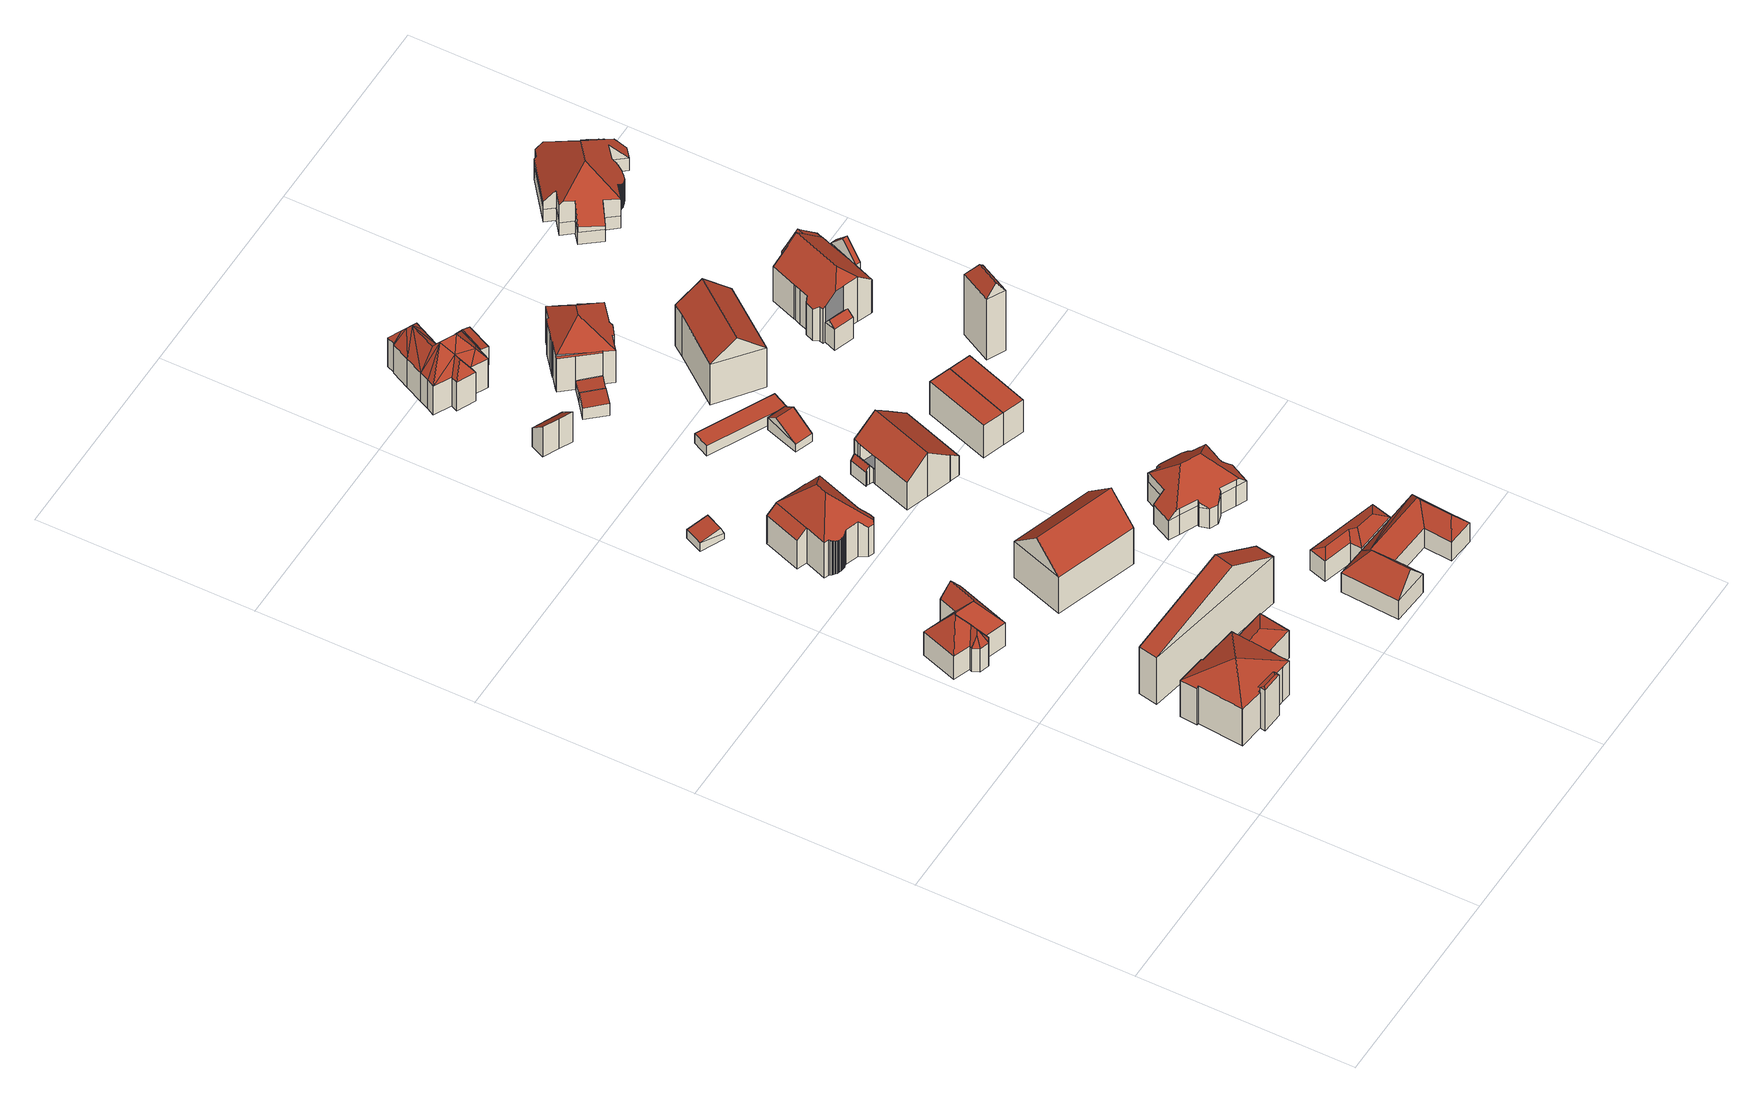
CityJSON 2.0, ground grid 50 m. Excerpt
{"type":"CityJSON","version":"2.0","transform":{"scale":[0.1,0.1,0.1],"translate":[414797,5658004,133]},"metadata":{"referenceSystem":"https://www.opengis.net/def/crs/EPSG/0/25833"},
"CityObjects":{
"building1":{"type":"Building","attributes":{"Dachtyp_tdc":"tdcFreeFormRoof","Gemeindeschluessel":14612000,"Dachneigung":52.59,"QualitaetDacherkennung":33,"Geometrietyp2DReferenz":"3000","measuredHeight":12.53,"function":"31001_9998","roofType":"5000"},"geometry":[{"type":"Solid","lod":"2","boundaries":[[[[0,1,2,3]],[[1,4,5,2]],[[4,6,7,5]],[[6,8,9,7]],[[8,10,11,9]],[[10,12,13,11]],[[14,15,10,8]],[[16,17,14,8,6]],[[18,16,6,4]],[[19,18,4,1]],[[20,21,19,1,0]],[[20,0,22]],[[23,21,20,22,24]],[[23,24,25]],[[18,19,21,23,25,26]],[[17,16,18,26,27]],[[15,14,17,27,12]],[[15,12,10]],[[13,28,29,30,31,32,3,2,5,7,9,11]],[[12,27,28,13]],[[27,26,29,28]],[[26,25,30,29]],[[25,24,31,30]],[[24,22,32,31]],[[22,0,3,32]]]],"semantics":{"surfaces":[{"type":"WallSurface"},{"type":"RoofSurface"},{"type":"GroundSurface"}],"values":[[0,0,0,0,0,0,1,1,1,1,1,1,1,1,1,1,1,0,2,0,0,0,0,0,0]]}}]},
"building2":{"type":"Building","attributes":{"Gemeindeschluessel":14612000,"Geometrietyp2DReferenz":"3000","function":"31001_9998","roofType":"9999"},"children":["building2-1","building2-2","building2-3"]},
"building2-1":{"type":"BuildingPart","attributes":{"Dachtyp_tdc":"tdcHipAndGableRoof","Dachneigung":25.3,"QualitaetDacherkennung":61,"Geometrietyp2DReferenz":"3000","measuredHeight":9.87,"roofType":"5000"},"parents":["building2"],"geometry":[{"type":"MultiSurface","lod":"2","boundaries":[[[33,34,35,36]],[[34,37,38,35]],[[37,39,40,38]],[[39,41,42,40]],[[37,34,43]],[[34,33,44,45,43]],[[45,41,39,37,43]],[[46,36,35,38,40,42]]],"semantics":{"surfaces":[{"type":"WallSurface"},{"type":"RoofSurface"},{"type":"GroundSurface"}],"values":[0,0,0,0,1,1,1,2]}}]},
"building2-2":{"type":"BuildingPart","attributes":{"Dachtyp_tdc":"tdcFreeFormRoof","Dachneigung":20.08,"QualitaetDacherkennung":13,"Geometrietyp2DReferenz":"3000","measuredHeight":12,"roofType":"5000"},"parents":["building2"],"geometry":[{"type":"MultiSurface","lod":"2","boundaries":[[[47,48,49,50]],[[48,51,52,53,49]],[[54,55,56,57,58]],[[51,48,59]],[[48,47,60,59]],[[47,55,60]],[[55,54,61,51,59,60]],[[56,50,49,53,62,57]],[[55,47,50,56]]],"semantics":{"surfaces":[{"type":"WallSurface"},{"type":"RoofSurface"},{"type":"GroundSurface"}],"values":[0,0,0,1,1,1,1,2,0]}}]},
"building2-3":{"type":"BuildingPart","attributes":{"Dachtyp_tdc":"tdcTentRoof","Dachneigung":28.19,"QualitaetDacherkennung":50,"Geometrietyp2DReferenz":"3000","measuredHeight":14.01,"roofType":"3500"},"parents":["building2"],"geometry":[{"type":"MultiSurface","lod":"2","boundaries":[[[63,64,65,66]],[[64,67,68,65]],[[67,69,70,68]],[[69,71,72,70]],[[71,73,74,72]],[[73,75,33,36,74]],[[76,42,41]],[[76,77,78,42]],[[77,79,80,78]],[[79,81,82,80]],[[81,83,84,82]],[[83,85,86,84]],[[85,58,57,86]],[[67,64,63,87,88]],[[73,71,69,67,88]],[[81,79,77,76,45,44,75,73,88]],[[87,89,52,90,58,85,83,81,88]],[[57,62,53,91,92,66,65,68,70,72,74,36,46,42,78,80,82,84,86]],[[87,63,66,92]],[[52,89,91,53]],[[89,87,92,91]]],"semantics":{"surfaces":[{"type":"WallSurface"},{"type":"RoofSurface"},{"type":"GroundSurface"}],"values":[0,0,0,0,0,0,0,0,0,0,0,0,0,1,1,1,1,2,0,0,0]}}]},
"building3":{"type":"Building","attributes":{"Dachtyp_tdc":"tdcGableRoof","Gemeindeschluessel":14612000,"Dachneigung":18.02,"QualitaetDacherkennung":4,"Geometrietyp2DReferenz":"3000","measuredHeight":21.14,"function":"31001_2463","roofType":"3100"},"geometry":[{"type":"Solid","lod":"2","boundaries":[[[[93,94,95,96]],[[94,97,98,95]],[[97,99,100,98]],[[99,93,96,100]],[[97,94,101]],[[93,99,102]],[[94,93,102,101]],[[99,97,101,102]],[[96,95,98,100]]]],"semantics":{"surfaces":[{"type":"WallSurface"},{"type":"RoofSurface"},{"type":"GroundSurface"}],"values":[[0,0,0,0,0,0,1,1,2]]}}]},
"building4":{"type":"Building","attributes":{"Dachtyp_tdc":"tdcGableRoof","Gemeindeschluessel":14612000,"Dachneigung":11.12,"QualitaetDacherkennung":17,"Geometrietyp2DReferenz":"3000","measuredHeight":3.46,"function":"31001_9998","roofType":"3100"},"geometry":[{"type":"Solid","lod":"2","boundaries":[[[[103,104,105,106]],[[104,107,108,105]],[[107,109,110,108]],[[109,103,106,110]],[[107,104,111]],[[103,109,112]],[[104,103,112,111]],[[109,107,111,112]],[[106,105,108,110]]]],"semantics":{"surfaces":[{"type":"WallSurface"},{"type":"RoofSurface"},{"type":"GroundSurface"}],"values":[[0,0,0,0,0,0,1,1,2]]}}]},
"building5":{"type":"Building","attributes":{"Gemeindeschluessel":14612000,"Geometrietyp2DReferenz":"3000","function":"31001_9998","roofType":"9999"},"children":["building5-1","building5-2","building5-3"]},
"building5-1":{"type":"BuildingPart","attributes":{"Dachtyp_tdc":"tdcPolyFlatRoof","Dachneigung":39.41,"QualitaetDacherkennung":46,"Geometrietyp2DReferenz":"3000","measuredHeight":10.19,"roofType":"2100"},"parents":["building5"],"geometry":[{"type":"MultiSurface","lod":"2","boundaries":[[[113,114,115,116]],[[117,118,119,120]],[[118,113,116,119]],[[118,117,114,113]],[[116,115,120,119]]],"semantics":{"surfaces":[{"type":"WallSurface"},{"type":"RoofSurface"},{"type":"GroundSurface"}],"values":[0,0,0,1,2]}}]},
"building5-2":{"type":"BuildingPart","attributes":{"Dachtyp_tdc":"tdcHipRoof","Dachneigung":47.16,"QualitaetDacherkennung":56,"Geometrietyp2DReferenz":"3000","measuredHeight":16.38,"roofType":"3200"},"parents":["building5"],"geometry":[{"type":"MultiSurface","lod":"2","boundaries":[[[121,122,123,124]],[[122,125,126,123]],[[125,127,128,126]],[[127,129,117,120,128]],[[130,131,132,133,115,114]],[[127,125,122,121,134,135,136,137,138,139,140,141,142,143,144,145,146,147,148,149,150,151,152,153,154]],[[155,131,130,156]],[[153,157,158,159,155,156,154]],[[130,129,127,154,156]],[[133,160,161,162,163,164,165,166,167,168,169,170,171,172,173,174,175,176,177,178,179,180,181,182,183,124,123,126,128,120,115]],[[134,121,124,183]],[[155,159,161,160,184]],[[159,158,162,161]],[[158,157,163,162]],[[157,153,164,163]],[[153,152,165,164]],[[152,151,166,165]],[[151,150,167,166]],[[150,149,168,167]],[[149,148,169,168]],[[148,147,170,169]],[[147,146,171,170]],[[146,145,172,171]],[[145,144,173,172]],[[144,143,174,173]],[[143,142,175,174]],[[142,141,176,175]],[[141,140,177,176]],[[140,139,178,177]],[[139,138,179,178]],[[138,137,180,179]],[[137,136,181,180]],[[136,135,182,181]],[[135,134,183,182]]],"semantics":{"surfaces":[{"type":"WallSurface"},{"type":"RoofSurface"},{"type":"GroundSurface"}],"values":[0,0,0,0,0,1,1,1,1,2,0,0,0,0,0,0,0,0,0,0,0,0,0,0,0,0,0,0,0,0,0,0,0,0]}}]},
"building5-3":{"type":"BuildingPart","attributes":{"Dachtyp_tdc":"tdcFreeFormRoof","Dachneigung":27.44,"QualitaetDacherkennung":19,"Geometrietyp2DReferenz":"3000","measuredHeight":6.63,"roofType":"5000"},"parents":["building5"],"geometry":[{"type":"MultiSurface","lod":"2","boundaries":[[[132,185,186,133]],[[185,187,188,186]],[[187,189,190,188]],[[189,191,192,190]],[[191,184,160,192]],[[193,184,191]],[[194,193,191,189]],[[195,194,189,187]],[[196,195,187,185]],[[196,185,132]],[[193,194,195,196,132,184]],[[133,186,188,190,192,160]]],"semantics":{"surfaces":[{"type":"WallSurface"},{"type":"RoofSurface"},{"type":"GroundSurface"}],"values":[0,0,0,0,0,1,1,1,1,1,1,2]}}]},
"building6":{"type":"Building","attributes":{"Dachtyp_tdc":"tdcFreeFormRoof","Gemeindeschluessel":14612000,"Dachneigung":43.8,"QualitaetDacherkennung":7,"Geometrietyp2DReferenz":"3000","measuredHeight":16.82,"function":"31001_9998","roofType":"5000"},"geometry":[{"type":"Solid","lod":"2","boundaries":[[[[197,198,199,200]],[[201,202,203,204]],[[199,205,202,201]],[[205,206,203,202]],[[206,200,204,203]],[[200,199,201,204]],[[197,200,206]],[[198,197,206,205]],[[198,205,199]]]],"semantics":{"surfaces":[{"type":"RoofSurface"},{"type":"GroundSurface"},{"type":"WallSurface"}],"values":[[0,1,2,2,2,2,2,0,2]]}}]},
"building7":{"type":"Building","attributes":{"Dachtyp_tdc":"tdcPolyFlatRoof","Gemeindeschluessel":14612000,"Dachneigung":41.91,"QualitaetDacherkennung":66,"Geometrietyp2DReferenz":"3000","measuredHeight":8.63,"function":"31001_9998","roofType":"2100"},"geometry":[{"type":"Solid","lod":"2","boundaries":[[[[207,208,209,210]],[[208,211,212,209]],[[211,213,214,212]],[[213,215,216,214]],[[215,207,210,216]],[[215,213,211,208,207]],[[210,209,212,214,216]]]],"semantics":{"surfaces":[{"type":"WallSurface"},{"type":"RoofSurface"},{"type":"GroundSurface"}],"values":[[0,0,0,0,0,1,2]]}}]},
"building8":{"type":"Building","attributes":{"Dachtyp_tdc":"tdcFreeFormRoof","Gemeindeschluessel":14612000,"Dachneigung":50.48,"QualitaetDacherkennung":32,"Geometrietyp2DReferenz":"3000","measuredHeight":10.78,"function":"31001_9998","roofType":"5000"},"geometry":[{"type":"Solid","lod":"2","boundaries":[[[[217,218,219,220]],[[218,221,222,219]],[[221,223,224,222]],[[223,225,226,224]],[[225,227,228,226]],[[227,229,230,228]],[[229,231,232,230]],[[231,233,234,232]],[[233,235,236,234]],[[235,237,238,236]],[[237,217,220,238]],[[237,239,240]],[[235,239,237]],[[233,239,235]],[[233,241,239]],[[241,233,231]],[[242,241,231,229]],[[239,241,242,227,225]],[[243,240,239,225,223]],[[244,243,223,221]],[[244,221,218]],[[243,237,240]],[[243,217,237]],[[244,217,243]],[[217,244,218]],[[227,242,229]],[[220,219,222,224,226,228,230,232,234,236,238]]]],"semantics":{"surfaces":[{"type":"WallSurface"},{"type":"RoofSurface"},{"type":"GroundSurface"}],"values":[[0,0,0,0,0,0,0,0,0,0,0,1,1,1,1,1,1,1,1,1,1,1,1,1,1,0,2]]}}]},
"building9":{"type":"Building","attributes":{"Dachtyp_tdc":"tdcFreeFormRoof","Gemeindeschluessel":14612000,"Dachneigung":25.45,"QualitaetDacherkennung":12,"Geometrietyp2DReferenz":"3000","measuredHeight":7.42,"function":"31001_9998","roofType":"5000"},"geometry":[{"type":"Solid","lod":"2","boundaries":[[[[245,246,247,248]],[[246,249,250,247]],[[249,251,252,250]],[[251,253,254,252]],[[253,255,256,254]],[[255,245,248,256]],[[257,255,253]],[[258,257,253,251]],[[259,258,251,249]],[[260,259,249,246]],[[260,246,245]],[[257,258,259,260,245,255]],[[248,247,250,252,254,256]]]],"semantics":{"surfaces":[{"type":"WallSurface"},{"type":"RoofSurface"},{"type":"GroundSurface"}],"values":[[0,0,0,0,0,0,1,1,1,1,1,1,2]]}}]},
"building10":{"type":"Building","attributes":{"Gemeindeschluessel":14612000,"Geometrietyp2DReferenz":"3000","function":"31001_9998","roofType":"9999"},"children":["building10-1","building10-2"]},
"building10-1":{"type":"BuildingPart","attributes":{"Dachtyp_tdc":"tdcGableRoof","Dachneigung":39.75,"QualitaetDacherkennung":38,"Geometrietyp2DReferenz":"3000","measuredHeight":12.55,"roofType":"3100"},"parents":["building10"],"geometry":[{"type":"MultiSurface","lod":"2","boundaries":[[[261,262,263,264]],[[262,265,266,263]],[[265,267,268,266]],[[267,269,270,268]],[[269,271,272,270]],[[271,273,274,272]],[[273,275,274]],[[276,277,278]],[[276,279,280,277]],[[279,281,282,280]],[[281,283,284,282]],[[283,285,286,284]],[[285,287,288,286]],[[287,261,264,288]],[[283,281,279,276,273,271,269]],[[269,267,265,262,261,287,285,283]],[[264,263,266,268,270,272,274,277,280,282,284,286,288]]],"semantics":{"surfaces":[{"type":"WallSurface"},{"type":"RoofSurface"},{"type":"GroundSurface"}],"values":[0,0,0,0,0,0,0,0,0,0,0,0,0,0,1,1,2]}}]},
"building10-2":{"type":"BuildingPart","attributes":{"Dachtyp_tdc":"tdcFreeFormRoof","Dachneigung":53.26,"QualitaetDacherkennung":17,"Geometrietyp2DReferenz":"3000","measuredHeight":5.3,"roofType":"5000"},"parents":["building10"],"geometry":[{"type":"MultiSurface","lod":"2","boundaries":[[[275,289,274]],[[289,290,291,274]],[[290,292,293,291]],[[292,294,295,293]],[[294,296,297,295]],[[296,298,299,297]],[[298,300,301,299]],[[300,278,277,301]],[[300,298,296,294,292]],[[292,290,289,275,278,300]],[[274,291,293,295,297,299,301,277]]],"semantics":{"surfaces":[{"type":"WallSurface"},{"type":"RoofSurface"},{"type":"GroundSurface"}],"values":[0,0,0,0,0,0,0,0,1,1,2]}}]},
"building11":{"type":"Building","attributes":{"Dachtyp_tdc":"tdcPolyFlatRoof","Gemeindeschluessel":14612000,"Dachneigung":3.25,"QualitaetDacherkennung":64,"Geometrietyp2DReferenz":"3000","measuredHeight":3.59,"function":"31001_9998","roofType":"2100"},"geometry":[{"type":"Solid","lod":"2","boundaries":[[[[302,303,304,305]],[[303,306,307,304]],[[306,308,309,307]],[[308,302,305,309]],[[308,306,303,302]],[[305,304,307,309]]]],"semantics":{"surfaces":[{"type":"WallSurface"},{"type":"RoofSurface"},{"type":"GroundSurface"}],"values":[[0,0,0,0,1,2]]}}]},
"building12":{"type":"Building","attributes":{"Dachtyp_tdc":"tdcFreeFormRoof","Gemeindeschluessel":14612000,"Dachneigung":53.08,"QualitaetDacherkennung":28,"Geometrietyp2DReferenz":"3000","measuredHeight":14.38,"function":"31001_9998","roofType":"5000"},"geometry":[{"type":"Solid","lod":"2","boundaries":[[[[310,311,312,313]],[[311,314,315,312]],[[314,316,317,315]],[[316,318,319,317]],[[318,320,321,319]],[[320,322,323,321]],[[322,324,325,323]],[[324,326,327,325]],[[326,328,329,327]],[[328,330,331,329]],[[330,332,333,331]],[[332,334,335,333]],[[334,336,337,335]],[[336,338,339,337]],[[338,340,341,339]],[[340,342,343,341]],[[342,344,345,343]],[[346,347,348,349]],[[347,310,313,348]],[[350,351,352]],[[310,351,350]],[[347,351,310]],[[351,347,346]],[[351,346,344]],[[342,351,344]],[[342,352,351]],[[352,342,340]],[[340,350,352]],[[338,350,340]],[[338,353,350]],[[338,354,353]],[[336,354,338]],[[354,336,334]],[[344,346,349,345]],[[334,355,354]],[[355,334,332]],[[355,356,354]],[[355,357,356]],[[326,357,355]],[[357,326,324]],[[358,355,332,330]],[[358,330,328]],[[355,358,328,326]],[[357,322,320]],[[322,357,324]],[[356,357,320,318]],[[356,353,354]],[[318,353,356]],[[316,353,318]],[[353,316,314]],[[350,311,310]],[[350,314,311]],[[314,350,353]],[[313,312,315,317,319,321,323,325,327,329,331,333,335,337,339,341,343,345,349,348]]]],"semantics":{"surfaces":[{"type":"WallSurface"},{"type":"RoofSurface"},{"type":"GroundSurface"}],"values":[[0,0,0,0,0,0,0,0,0,0,0,0,0,0,0,0,0,0,0,1,1,1,1,1,1,1,1,1,1,1,1,1,1,0,1,1,1,1,1,1,1,1,1,1,1,1,1,1,1,1,1,1,1,2]]}}]},
"building13":{"type":"Building","attributes":{"Dachtyp_tdc":"tdcPolyFlatRoof","Gemeindeschluessel":14612000,"Dachneigung":0,"QualitaetDacherkennung":51,"Geometrietyp2DReferenz":"3000","measuredHeight":2.83,"function":"31001_9998","roofType":"1000"},"geometry":[{"type":"Solid","lod":"2","boundaries":[[[[359,360,361,362]],[[360,363,364,361]],[[363,365,366,364]],[[365,359,362,366]],[[365,363,360,359]],[[362,361,364,366]]]],"semantics":{"surfaces":[{"type":"WallSurface"},{"type":"RoofSurface"},{"type":"GroundSurface"}],"values":[[0,0,0,0,1,2]]}}]},
"building14":{"type":"Building","attributes":{"Dachtyp_tdc":"tdcFreeFormRoof","Gemeindeschluessel":14612000,"Dachneigung":42.86,"QualitaetDacherkennung":50,"Geometrietyp2DReferenz":"3000","measuredHeight":12.9,"function":"31001_9998","roofType":"5000"},"geometry":[{"type":"Solid","lod":"2","boundaries":[[[[367,368,369,370]],[[368,371,372,369]],[[371,373,374,372]],[[373,375,376,374]],[[375,377,378,376]],[[377,379,380,378]],[[379,381,382,380]],[[381,383,384,382]],[[383,385,386,384]],[[385,387,388,386]],[[387,389,390,388]],[[389,391,392,390]],[[391,393,394,392]],[[393,395,396,394]],[[395,397,398,396]],[[397,399,400,398]],[[399,401,402,400]],[[401,403,404,402]],[[403,405,406,404]],[[405,407,408,406]],[[407,409,410,408]],[[409,411,412,410]],[[411,413,414,412]],[[413,415,416,414]],[[415,417,418,416]],[[417,419,420,418]],[[419,367,370,420]],[[421,422,423,424,425,426,427,428,379]],[[429,430,431,432,397,433]],[[434,435,436,437,438,439,440,441,430,429,427,426,442,443]],[[389,387,444,445,446,428,427,429,433,447,448,449]],[[391,449,448,393]],[[389,449,391]],[[393,448,447,395]],[[395,447,433,397]],[[381,446,445,383]],[[379,428,446,381]],[[383,445,444,385]],[[385,444,387]],[[419,443,442,367]],[[417,434,443,419]],[[367,442,426,425,368]],[[403,441,440,405]],[[401,431,430,441,403]],[[405,440,439,407]],[[407,439,438,409]],[[409,438,437,411]],[[411,437,436,413]],[[413,436,435,415]],[[415,435,434,417]],[[397,432,399]],[[399,432,431,401]],[[368,425,424,371]],[[371,424,423,373]],[[373,423,422,375]],[[375,422,421,377]],[[377,421,379]],[[370,369,372,374,376,378,380,382,384,386,388,390,392,394,396,398,400,402,404,406,408,410,412,414,416,418,420]]]],"semantics":{"surfaces":[{"type":"WallSurface"},{"type":"RoofSurface"},{"type":"GroundSurface"}],"values":[[0,0,0,0,0,0,0,0,0,0,0,0,0,0,0,0,0,0,0,0,0,0,0,0,0,0,0,1,1,1,1,0,0,0,0,0,0,0,0,0,0,0,0,0,0,0,0,0,0,0,0,0,0,0,0,0,0,2]]}}]},
"building15":{"type":"Building","attributes":{"Dachtyp_tdc":"tdcGableRoof","Gemeindeschluessel":14612000,"Dachneigung":28.18,"QualitaetDacherkennung":9,"Geometrietyp2DReferenz":"3000","measuredHeight":5.38,"function":"31001_9998","roofType":"3100"},"geometry":[{"type":"Solid","lod":"2","boundaries":[[[[450,451,452,453]],[[451,454,455,452]],[[454,456,457,455]],[[456,450,453,457]],[[454,451,458]],[[450,456,459]],[[451,450,459,458]],[[456,454,458,459]],[[453,452,455,457]]]],"semantics":{"surfaces":[{"type":"WallSurface"},{"type":"RoofSurface"},{"type":"GroundSurface"}],"values":[[0,0,0,0,0,0,1,1,2]]}}]},
"building16":{"type":"Building","attributes":{"Dachtyp_tdc":"tdcPolyFlatRoof","Gemeindeschluessel":14612000,"Dachneigung":4.88,"QualitaetDacherkennung":55,"Geometrietyp2DReferenz":"3000","measuredHeight":3.13,"function":"31001_9998","roofType":"2100"},"geometry":[{"type":"Solid","lod":"2","boundaries":[[[[460,461,307,309]],[[461,462,463,307]],[[462,464,465,463]],[[464,460,309,465]],[[464,462,461,460]],[[309,307,463,465]]]],"semantics":{"surfaces":[{"type":"WallSurface"},{"type":"RoofSurface"},{"type":"GroundSurface"}],"values":[[0,0,0,0,1,2]]}}]},
"building17":{"type":"Building","attributes":{"Dachtyp_tdc":"tdcFreeFormRoof","Gemeindeschluessel":14612000,"Dachneigung":11.34,"QualitaetDacherkennung":49,"Geometrietyp2DReferenz":"3000","measuredHeight":5.64,"function":"31001_9998","roofType":"5000"},"geometry":[{"type":"Solid","lod":"2","boundaries":[[[[466,467,468,469]],[[467,470,471,468]],[[470,472,473,471]],[[472,474,475,473]],[[474,476,477,475]],[[476,478,479,477]],[[478,466,469,479]],[[474,472,480,481]],[[470,467,466,478,476,481,480]],[[472,470,480]],[[476,474,481]],[[469,468,471,473,475,477,479]]]],"semantics":{"surfaces":[{"type":"WallSurface"},{"type":"RoofSurface"},{"type":"GroundSurface"}],"values":[[0,0,0,0,0,0,0,1,1,0,0,2]]}}]},
"building18":{"type":"Building","attributes":{"Gemeindeschluessel":14612000,"Geometrietyp2DReferenz":"3000","function":"31001_9998","roofType":"9999"},"children":["building18-1","building18-2"]},
"building18-1":{"type":"BuildingPart","attributes":{"Dachtyp_tdc":"tdcHipRoof","Dachneigung":41.42,"QualitaetDacherkennung":35,"Geometrietyp2DReferenz":"3000","measuredHeight":15.07,"roofType":"3200"},"parents":["building18"],"geometry":[{"type":"MultiSurface","lod":"2","boundaries":[[[482,483,484,485]],[[483,486,487,484]],[[486,488,489,487]],[[488,490,491,489]],[[492,493,494,495,496]],[[493,497,498,494]],[[499,500,490,488,501]],[[502,503,504,505,506,507,508,509,510]],[[488,486,483,482,511,512,502,510,501]],[[509,513,514,515,516,517,497,493,492,499,501,510]],[[498,518,519,520,521,522,523,524,525,526,527,528,529,530,531,532,485,484,487,489,491,533,495,494]],[[502,512,531,530]],[[512,511,532,531]],[[511,482,485,532]],[[497,517,518,498]],[[517,516,519,518]],[[516,515,520,519]],[[515,514,521,520]],[[514,513,522,521]],[[513,509,523,522]],[[509,508,524,523]],[[508,507,525,524]],[[507,506,526,525]],[[506,505,527,526]],[[505,504,528,527]],[[504,503,529,528]],[[503,502,530,529]]],"semantics":{"surfaces":[{"type":"WallSurface"},{"type":"RoofSurface"},{"type":"GroundSurface"}],"values":[0,0,0,0,0,0,1,1,1,1,2,0,0,0,0,0,0,0,0,0,0,0,0,0,0,0,0]}}]},
"building18-2":{"type":"BuildingPart","attributes":{"Dachtyp_tdc":"tdcPolyFlatRoof","Dachneigung":0,"QualitaetDacherkennung":36,"Geometrietyp2DReferenz":"3000","measuredHeight":9.71,"roofType":"1000"},"parents":["building18"],"geometry":[{"type":"MultiSurface","lod":"2","boundaries":[[[534,535,463,465]],[[535,536,537,463]],[[536,496,495,537]],[[496,536,535,534,538,500,539]],[[491,465,463,537,495,533]],[[538,534,465,491,490]]],"semantics":{"surfaces":[{"type":"WallSurface"},{"type":"RoofSurface"},{"type":"GroundSurface"}],"values":[0,0,0,1,2,0]}}]},
"building19":{"type":"Building","attributes":{"Dachtyp_tdc":"tdcPolyFlatRoof","Gemeindeschluessel":14612000,"Dachneigung":0,"QualitaetDacherkennung":50,"Geometrietyp2DReferenz":"3000","measuredHeight":9.47,"function":"31001_9998","roofType":"1000"},"geometry":[{"type":"Solid","lod":"2","boundaries":[[[[540,541,542,543]],[[541,544,545,542]],[[544,546,547,545]],[[546,540,543,547]],[[546,544,541,540]],[[543,542,545,547]]]],"semantics":{"surfaces":[{"type":"WallSurface"},{"type":"RoofSurface"},{"type":"GroundSurface"}],"values":[[0,0,0,0,1,2]]}}]},
"building20":{"type":"Building","attributes":{"Dachtyp_tdc":"tdcPolyFlatRoof","Gemeindeschluessel":14612000,"Dachneigung":0,"QualitaetDacherkennung":52,"Geometrietyp2DReferenz":"3000","measuredHeight":9.42,"function":"31001_9998","roofType":"1000"},"geometry":[{"type":"Solid","lod":"2","boundaries":[[[[548,549,550,551]],[[549,541,542,550]],[[541,540,543,542]],[[540,548,551,543]],[[540,541,549,548]],[[551,550,542,543]]]],"semantics":{"surfaces":[{"type":"WallSurface"},{"type":"RoofSurface"},{"type":"GroundSurface"}],"values":[[0,0,0,0,1,2]]}}]},
"building21":{"type":"Building","attributes":{"Dachtyp_tdc":"tdcFreeFormRoof","Gemeindeschluessel":14612000,"Dachneigung":41.44,"QualitaetDacherkennung":74,"Geometrietyp2DReferenz":"3000","measuredHeight":16.93,"function":"31001_9998","roofType":"5000"},"geometry":[{"type":"Solid","lod":"2","boundaries":[[[[552,553,554,555]],[[553,556,557,554]],[[556,558,559,557]],[[558,560,561,559]],[[560,552,555,561]],[[562,556,553,552,563]],[[560,558,562,563]],[[552,560,563]],[[558,556,562]],[[555,554,557,559,561]]]],"semantics":{"surfaces":[{"type":"WallSurface"},{"type":"RoofSurface"},{"type":"GroundSurface"}],"values":[[0,0,0,0,0,1,1,0,0,2]]}}]},
"building22":{"type":"Building","attributes":{"Dachtyp_tdc":"tdcFreeFormRoof","Gemeindeschluessel":14612000,"Dachneigung":57.66,"QualitaetDacherkennung":3,"Geometrietyp2DReferenz":"3000","measuredHeight":21.14,"function":"31001_9998","roofType":"5000"},"geometry":[{"type":"Solid","lod":"2","boundaries":[[[[564,565,566,567]],[[565,568,569,566]],[[568,570,571,569]],[[570,564,567,571]],[[572,573,570,568]],[[572,568,565]],[[573,572,565,564]],[[573,564,570]],[[567,566,569,571]]]],"semantics":{"surfaces":[{"type":"WallSurface"},{"type":"RoofSurface"},{"type":"GroundSurface"}],"values":[[0,0,0,0,1,0,1,1,2]]}}]},
"building23":{"type":"Building","attributes":{"Gemeindeschluessel":14612000,"Geometrietyp2DReferenz":"3000","function":"31001_9998","roofType":"9999"},"children":["building23-1","building23-2","building23-3","building23-4"]},
"building23-1":{"type":"BuildingPart","attributes":{"Dachtyp_tdc":"tdcGableRoof","Dachneigung":36.72,"QualitaetDacherkennung":22,"Geometrietyp2DReferenz":"3000","measuredHeight":7.4,"roofType":"3100"},"parents":["building23"],"geometry":[{"type":"MultiSurface","lod":"2","boundaries":[[[574,575,576,577]],[[575,578,579,576]],[[580,574,577,581]],[[578,575,582]],[[574,580,583]],[[575,574,583,582]],[[580,584,578,582,583]],[[577,576,579,585,581]]],"semantics":{"surfaces":[{"type":"WallSurface"},{"type":"RoofSurface"},{"type":"GroundSurface"}],"values":[0,0,0,0,0,1,1,2]}}]},
"building23-2":{"type":"BuildingPart","attributes":{"Dachtyp_tdc":"tdcGableAndHippedGRoof","Dachneigung":42.19,"QualitaetDacherkennung":63,"Geometrietyp2DReferenz":"3000","measuredHeight":15.63,"roofType":"9999"},"parents":["building23"],"geometry":[{"type":"MultiSurface","lod":"2","boundaries":[[[586,587,588,589]],[[587,590,591,588]],[[590,592,593,591]],[[592,594,595,593]],[[594,596,597,595]],[[596,598,599,597]],[[598,600,601,599]],[[600,602,603,604,605,601]],[[606,607,608,609,610]],[[611,612,613,614]],[[612,615,616,613]],[[615,617,618,616]],[[617,619,620,618]],[[619,621,580,581,620]],[[622,623,624,579,578]],[[623,586,589,624]],[[625,621,619,617,626]],[[617,615,612,611,607,606,627,626]],[[627,602,600,598,596,594,592,590,587,586,623,622,625,626]],[[589,588,591,593,595,597,599,601,605,628,609,608,614,613,616,618,620,581,585,579,624]]],"semantics":{"surfaces":[{"type":"WallSurface"},{"type":"RoofSurface"},{"type":"GroundSurface"}],"values":[0,0,0,0,0,0,0,0,0,0,0,0,0,0,0,0,1,1,1,2]}}]},
"building23-3":{"type":"BuildingPart","attributes":{"Dachtyp_tdc":"tdcGableRoof","Dachneigung":49.29,"QualitaetDacherkennung":80,"Geometrietyp2DReferenz":"3000","measuredHeight":14.09,"roofType":"3100"},"parents":["building23"],"geometry":[{"type":"MultiSurface","lod":"2","boundaries":[[[629,630,631,608,607]],[[630,632,633,631]],[[632,611,614,633]],[[632,630,634]],[[629,611,635]],[[630,629,635,634]],[[611,632,634,635]],[[608,631,633,614]]],"semantics":{"surfaces":[{"type":"WallSurface"},{"type":"RoofSurface"},{"type":"GroundSurface"}],"values":[0,0,0,0,0,1,1,2]}}]},
"building23-4":{"type":"BuildingPart","attributes":{"Dachtyp_tdc":"tdcGableRoof","Dachneigung":43.27,"QualitaetDacherkennung":57,"Geometrietyp2DReferenz":"3000","measuredHeight":14.17,"roofType":"3100"},"parents":["building23"],"geometry":[{"type":"MultiSurface","lod":"2","boundaries":[[[636,637,638,639]],[[637,640,641,638]],[[640,642,643,641]],[[642,610,609,643]],[[604,636,639,605]],[[603,644,645,646,647,648]],[[610,642,649,646,645]],[[640,649,642]],[[637,647,646,649,640]],[[636,648,647,637]],[[604,603,648,636]],[[639,638,641,643,609,628,605]]],"semantics":{"surfaces":[{"type":"WallSurface"},{"type":"RoofSurface"},{"type":"GroundSurface"}],"values":[0,0,0,0,0,1,1,0,0,0,0,2]}}]},
"building24":{"type":"Building","attributes":{"Dachtyp_tdc":"tdcFreeFormRoof","Gemeindeschluessel":14612000,"Dachneigung":49.27,"QualitaetDacherkennung":34,"Geometrietyp2DReferenz":"3000","measuredHeight":15.54,"function":"31001_9998","roofType":"5000"},"geometry":[{"type":"Solid","lod":"2","boundaries":[[[[650,651,652,653]],[[651,654,655,652]],[[654,656,657,655]],[[656,658,659,657]],[[658,660,661,659]],[[660,662,663,661]],[[662,664,665,663]],[[664,666,667,665]],[[666,668,669,667]],[[668,670,671,669]],[[670,672,673,671]],[[672,674,675,673]],[[674,676,677,675]],[[676,678,679,677]],[[678,680,681,679]],[[680,682,683,681]],[[682,684,685,683]],[[684,686,687,685]],[[686,688,689,687]],[[688,690,691,689]],[[690,692,693,691]],[[692,694,695,693]],[[694,696,697,695]],[[696,698,699,697]],[[698,700,701,699]],[[700,702,703,701]],[[702,704,705,703]],[[704,706,707,705]],[[706,708,709,707]],[[708,710,711,709]],[[710,712,713,711]],[[712,714,715,713]],[[714,716,717,715]],[[716,718,719,717]],[[718,720,721,719]],[[720,722,723,721]],[[722,724,725,723]],[[724,726,727,725]],[[726,728,729,727]],[[728,730,731,729]],[[730,732,733,731]],[[732,734,735,733]],[[734,736,737,735]],[[736,738,739,737]],[[738,740,741,739]],[[740,742,743,741]],[[742,744,745,743]],[[744,746,747,745]],[[746,748,749,747]],[[748,750,751,749]],[[750,752,753,751]],[[752,754,755,753]],[[754,756,757,755]],[[756,758,759,757]],[[758,760,761,759]],[[760,762,763,761]],[[762,764,765,763]],[[764,766,767,765]],[[766,768,769,767]],[[768,770,771,769]],[[770,772,773,771]],[[772,774,775,773]],[[774,776,777,775]],[[776,778,779,777]],[[778,780,781,779]],[[780,782,783,781]],[[782,784,785,783]],[[784,786,787,785]],[[786,788,789,787]],[[788,790,791,789]],[[790,792,793,791]],[[792,794,795,793]],[[794,796,797,795]],[[796,798,799,797]],[[798,800,801,799]],[[800,802,803,801]],[[802,804,805,803]],[[804,806,807,805]],[[806,808,809,807]],[[808,810,811,809]],[[810,812,813,811]],[[812,814,815,813]],[[814,816,817,815]],[[816,818,819,817]],[[818,820,821,819]],[[820,822,823,821]],[[822,824,825,823]],[[824,826,827,825]],[[826,828,829,827]],[[828,830,831,829]],[[830,832,833,831]],[[832,834,835,833]],[[834,650,653,835]],[[836,837,838,839,840,841,842,843,844,845,846,847,848,849,850,851,852,853,854,855,856,857,858,859,860,861,862,863,864,865,866,867,868,869,870,871,872,873,874,875,876,877,878,879,880,881,882,883]],[[884,885,886,887,888,889,890]],[[882,891,892,893,894,895,896,888,887,883]],[[897,742,740,836,883,887,886,898,899,900,901,902,903,904,905,906,907,908,909,910,911,912,913,914,915,916,917,918,919,920,921,922,923,924,925,926,927,928,929,930,931,932]],[[744,897,932,746]],[[746,932,931,748]],[[748,931,930,750]],[[750,930,929,752]],[[752,929,928,754]],[[754,928,927,756]],[[756,927,926,758]],[[758,926,925,760]],[[760,925,924,762]],[[762,924,923,764]],[[764,923,922,766]],[[766,922,921,768]],[[768,921,920,770]],[[770,920,919,772]],[[772,919,918,774]],[[774,918,917,776]],[[776,917,916,778]],[[778,916,915,780]],[[780,915,914,782]],[[782,914,913,784]],[[784,913,912,786]],[[786,912,911,788]],[[788,911,910,790]],[[790,910,909,792]],[[792,909,908,794]],[[794,908,907,796]],[[796,907,906,798]],[[798,906,905,800]],[[800,905,904,802]],[[802,904,903,804]],[[804,903,902,806]],[[806,902,901,808]],[[808,901,900,810]],[[810,900,899,812]],[[742,897,744]],[[824,896,895,826]],[[822,889,888,896,824]],[[826,895,894,828]],[[828,894,893,830]],[[830,893,892,832]],[[832,892,891,834]],[[834,891,882,881,650]],[[820,890,889,822]],[[818,884,890,820]],[[816,885,884,818]],[[814,898,886,885,816]],[[650,881,880,651]],[[651,880,879,654]],[[654,879,878,656]],[[656,878,877,658]],[[658,877,876,660]],[[660,876,875,662]],[[662,875,874,664]],[[664,874,873,666]],[[666,873,872,668]],[[668,872,871,670]],[[670,871,870,672]],[[672,870,869,674]],[[674,869,868,676]],[[676,868,867,678]],[[678,867,866,680]],[[680,866,865,682]],[[682,865,864,684]],[[684,864,863,686]],[[686,863,862,688]],[[688,862,861,690]],[[690,861,860,692]],[[692,860,859,694]],[[694,859,858,696]],[[696,858,857,698]],[[698,857,856,700]],[[700,856,855,702]],[[702,855,854,704]],[[704,854,853,706]],[[706,853,852,708]],[[708,852,851,710]],[[710,851,850,712]],[[712,850,849,714]],[[714,849,848,716]],[[716,848,847,718]],[[718,847,846,720]],[[720,846,845,722]],[[722,845,844,724]],[[724,844,843,726]],[[726,843,842,728]],[[728,842,841,730]],[[730,841,840,732]],[[732,840,839,734]],[[734,839,838,736]],[[736,838,837,738]],[[738,837,836,740]],[[812,899,898,814]],[[653,652,655,657,659,661,663,665,667,669,671,673,675,677,679,681,683,685,687,689,691,693,695,697,699,701,703,705,707,709,711,713,715,717,719,721,723,725,727,729,731,733,735,737,739,741,743,745,747,749,751,753,755,757,759,761,763,765,767,769,771,773,775,777,779,781,783,785,787,789,791,793,795,797,799,801,803,805,807,809,811,813,815,817,819,821,823,825,827,829,831,833,835]]]],"semantics":{"surfaces":[{"type":"WallSurface"},{"type":"RoofSurface"},{"type":"GroundSurface"}],"values":[[0,0,0,0,0,0,0,0,0,0,0,0,0,0,0,0,0,0,0,0,0,0,0,0,0,0,0,0,0,0,0,0,0,0,0,0,0,0,0,0,0,0,0,0,0,0,0,0,0,0,0,0,0,0,0,0,0,0,0,0,0,0,0,0,0,0,0,0,0,0,0,0,0,0,0,0,0,0,0,0,0,0,0,0,0,0,0,0,0,0,0,0,0,1,1,1,1,0,0,0,0,0,0,0,0,0,0,0,0,0,0,0,0,0,0,0,0,0,0,0,0,0,0,0,0,0,0,0,0,0,0,0,0,0,0,0,0,0,0,0,0,0,0,0,0,0,0,0,0,0,0,0,0,0,0,0,0,0,0,0,0,0,0,0,0,0,0,0,0,0,0,0,0,0,0,0,0,0,0,0,0,0,0,0,0,0,0,0,0,2]]}}]}
},
"vertices":[
[41,677,93],[44,683,93],[44,683,26],[41,677,26],[4,697,93],[4,697,26],[33,781,93],[33,781,26],[112,754,93],[112,754,26],[126,796,93],[126,796,26],[176,779,93],[176,779,26],[128,720,128],[151,787,128],[61,725,152],[105,709,152],[59,724,150],[72,697,123],[59,676,115],[66,680,123],[48,662,93],[68,676,119],[70,655,93],[84,662,93],[86,669,93],[133,653,93],[133,653,26],[86,669,26],[84,662,26],[70,655,26],[48,662,26],
[323,235,93],[404,227,93],[404,227,6],[323,235,6],[397,157,86],[397,157,6],[335,163,86],[335,163,6],[316,165,86],[316,165,6],[359,201,105],[320,205,105],[320,204,105],[320,204,6],
[253,98,124],[203,102,124],[203,102,6],[253,98,6],[205,114,124],[205,114,109],[205,114,6],[255,113,123],[255,110,124],[255,110,6],[255,113,6],[255,113,108],[210,108,126],[248,104,126],[205,118,123],[205,118,6],
[156,227,114],[151,227,111],[151,227,6],[156,227,6],[155,267,111],[155,267,6],[227,260,107],[227,260,6],[227,256,110],[227,256,6],[324,246,105],[324,246,6],[323,235,105],[316,165,105],[314,145,105],[314,145,6],[313,135,105],[313,135,6],[311,108,105],[311,108,6],[289,110,106],[289,110,6],[264,112,107],[264,112,6],[146,123,114],[232,185,147],[146,120,112],[205,118,110],[146,120,6],[146,123,6],
[516,299,145],[508,255,145],[508,255,10],[516,299,10],[156,322,146],[156,322,10],[165,366,146],[165,366,10],[385,278,222],[394,323,222],
[51,1299,60],[69,1340,60],[69,1340,35],[51,1299,35],[122,1316,50],[122,1316,35],[104,1275,50],[104,1275,35],[115,1319,70],[97,1279,70],
[138,1197,112],[161,1189,132],[161,1189,30],[138,1197,30],[131,1103,132],[108,1111,112],[108,1111,30],[131,1103,30],
[127,1044,129],[126,1046,131],[126,1046,30],[127,1044,30],[124,1049,133],[124,1049,30],[113,1053,133],[113,1053,30],[131,1103,133],[161,1189,133],[219,1168,131],[219,1168,88],[219,1168,30],[129,1043,128],[131,1041,127],[133,1039,126],[135,1038,125],[137,1036,124],[140,1035,124],[143,1034,123],[146,1033,124],[148,1033,124],[151,1032,124],[153,1032,125],[156,1032,126],[158,1032,127],[161,1033,128],[163,1033,129],[166,1034,131],[197,1023,130],[207,1005,115],[219,1000,114],[226,1005,120],[184,1089,194],[268,1151,130],[193,1115,194],[237,1010,112],[242,1023,111],[230,1042,130],[268,1151,30],[230,1042,30],[242,1023,30],[237,1010,30],[226,1005,30],[219,1000,30],[207,1005,30],[197,1023,30],[166,1034,30],[163,1033,30],[161,1033,30],[158,1032,30],[156,1032,30],[153,1032,30],[151,1032,30],[148,1033,30],[146,1033,30],[143,1034,30],[140,1035,30],[137,1036,30],[135,1038,30],[133,1039,30],[131,1041,30],[129,1043,30],[268,1151,88],
[226,1189,88],[226,1189,30],[241,1193,88],[241,1193,30],[269,1183,88],[269,1183,30],[275,1171,88],[275,1171,30],[259,1170,96],[258,1171,96],[241,1177,96],[238,1177,96],
[285,667,191],[474,605,191],[495,668,128],[305,730,128],[495,668,23],[453,542,23],[264,605,23],[305,730,23],[453,542,128],[264,605,128],
[110,1691,133],[125,1723,100],[125,1723,46],[110,1691,46],[191,1692,100],[191,1692,46],[175,1659,133],[175,1659,46],[146,1673,133],[146,1673,46],
[851,65,61],[846,0,61],[846,0,6],[851,65,6],[783,5,61],[783,5,6],[788,71,61],[788,71,6],[685,78,61],[685,78,6],[681,13,61],[681,13,6],[594,19,61],[594,19,6],[603,155,61],[603,155,6],[676,150,61],[676,150,6],[778,143,61],[778,143,6],[856,137,61],[856,137,6],[652,116,104],[818,104,104],[644,109,113],[637,16,113],[821,100,99],[816,25,99],
[791,190,66],[778,143,66],[778,143,7],[791,190,7],[676,150,66],[676,150,7],[678,177,66],[678,177,7],[611,196,66],[611,196,7],[623,237,66],[623,237,7],[637,211,76],[700,193,76],[710,179,81],[758,171,79],
[534,1103,88],[484,956,88],[484,956,32],[534,1103,32],[460,964,109],[460,964,32],[460,963,109],[460,963,32],[404,982,158],[404,982,32],[352,999,111],[352,999,32],[382,1089,111],[382,1089,32],[382,1089,72],[399,1138,111],[399,1138,32],[399,1138,72],[403,1148,111],[403,1148,32],[416,1143,124],[416,1143,32],[454,1130,158],[454,1130,32],[488,1119,128],[488,1119,32],[510,1111,109],[510,1111,32],
[382,1089,73],[385,1095,72],[385,1095,32],[376,1098,85],[376,1098,32],[370,1101,77],[370,1101,32],[367,1101,72],[367,1101,32],[381,1144,72],[381,1144,32],[390,1141,85],[390,1141,32],
[271,1629,84],[236,1671,80],[236,1671,48],[271,1629,48],[269,1698,80],[269,1698,48],[303,1656,84],[303,1656,48],
[235,2047,129],[226,2030,129],[226,2030,46],[235,2047,46],[205,1986,129],[205,1986,46],[255,1961,129],[255,1961,46],[260,1959,129],[260,1959,46],[239,1914,129],[239,1914,46],[226,1888,129],[226,1888,46],[220,1877,129],[220,1877,46],[183,1895,129],[183,1895,46],[176,1880,129],[176,1880,46],[135,1900,129],[135,1900,46],[142,1915,129],[142,1915,46],[102,1935,129],[102,1935,46],[112,1953,129],[112,1953,46],[122,1974,129],[122,1974,46],[142,2016,129],[142,2016,46],[162,2058,129],[162,2058,46],[164,2060,129],[164,2060,46],[172,2078,129],[218,2055,129],[218,2055,46],[172,2078,46],[188,2031,175],[181,2052,154],[184,2043,164],[158,1969,175],[163,1955,189],[173,1926,160],[200,1938,189],[212,1902,154],[166,1911,160],
[449,1328,67],[279,1414,67],[279,1414,38],[449,1328,38],[297,1451,67],[297,1451,38],[468,1366,67],[468,1366,38],
[739,542,77],[725,514,77],[725,514,21],[739,542,21],[718,499,77],[718,499,21],[714,489,77],[714,489,21],[725,483,77],[725,483,21],[737,478,77],[737,478,21],[714,432,77],[714,432,21],[691,443,77],[691,443,21],[654,461,77],[654,461,21],[652,456,77],[652,456,21],[630,450,77],[630,450,21],[612,459,77],[612,459,21],[606,479,77],[606,479,21],[608,484,77],[608,484,21],[569,503,77],[569,503,21],[545,514,77],[545,514,21],[568,561,77],[568,561,21],[591,550,77],[591,550,21],[617,602,77],[617,602,21],[644,589,77],[644,589,21],[650,601,77],[650,601,21],[665,604,77],[665,604,21],[671,601,77],[671,601,21],[705,584,77],[705,584,21],[714,580,77],[714,580,21],[718,569,77],[718,569,21],[712,556,77],[712,556,21],[737,478,78],[725,483,91],[714,489,104],[718,499,104],[725,514,105],[737,538,106],[675,515,150],[697,440,96],[631,537,150],[614,597,107],[591,550,106],[568,561,78],[561,506,96],[718,569,88],[714,580,81],[705,584,81],[671,601,80],[665,604,80],[650,601,89],[644,589,101],[617,602,101],[739,542,101],[712,556,101],[652,456,91],[654,461,96],[691,443,96],[569,503,96],[608,484,96],[606,479,91],
[417,1252,59],[376,1266,59],[376,1266,36],[417,1252,36],[402,1344,71],[402,1344,36],[444,1330,71],[444,1330,36],[394,1320,90],[436,1305,90],
[303,1656,79],[269,1698,74],[299,1722,74],[299,1722,48],[333,1680,79],[333,1680,48],
[260,1959,111],[255,1961,110],[255,1961,57],[260,1959,57],[262,1975,110],[262,1975,57],[293,1960,110],[293,1960,57],[265,1901,110],[265,1901,57],[247,1910,113],[247,1910,57],[239,1914,111],[239,1914,57],[277,1967,113],[249,1909,113],
[392,1687,136],[387,1689,141],[387,1689,48],[392,1687,48],[380,1684,141],[380,1684,48],[354,1663,141],[354,1663,48],[338,1683,143],[338,1683,48],[279,1756,149],[307,1779,149],[307,1779,48],[279,1756,48],[279,1756,145],[306,1780,147],[306,1780,48],[280,1754,151],[323,1701,145],[355,1748,199],[456,1746,141],[448,1756,142],[456,1763,131],[432,1794,134],[423,1787,145],[410,1803,147],[399,1817,149],[382,1837,151],[375,1764,199],[416,1705,135],[415,1712,141],[358,1817,151],[356,1820,147],[350,1816,147],[324,1795,147],[315,1787,147],[315,1787,48],[324,1795,48],[350,1816,48],[356,1820,48],[358,1817,48],[382,1837,48],[399,1817,48],[410,1803,48],[423,1787,48],[432,1794,48],[456,1763,48],[448,1756,48],[456,1746,48],[415,1712,48],[416,1705,48],[280,1754,48],
[333,1680,145],[299,1722,145],[274,1752,145],[274,1752,48],[338,1683,145],[280,1754,145],
[648,1070,128],[596,919,128],[596,919,34],[648,1070,34],[547,936,128],[547,936,34],[598,1087,128],[598,1087,34],
[698,1053,128],[646,902,128],[646,902,34],[698,1053,34],
[399,1473,160],[485,1586,161],[485,1586,42],[399,1473,42],[504,1612,160],[504,1612,42],[601,1539,155],[601,1539,42],[496,1400,155],[496,1400,42],[551,1577,211],[446,1438,211],
[852,1110,216],[815,1037,216],[815,1037,40],[852,1110,40],[775,1057,216],[775,1057,40],[812,1130,216],[812,1130,40],[795,1047,251],[822,1100,251],
[696,1316,100],[650,1332,100],[650,1332,39],[696,1316,39],[660,1360,97],[660,1360,39],[706,1343,97],[706,1343,39],[655,1348,113],[701,1331,113],[686,1350,97],[686,1350,39],
[658,1371,138],[652,1383,130],[652,1383,39],[658,1371,39],[660,1403,130],[660,1403,39],[671,1407,138],[671,1407,39],[678,1426,139],[678,1426,39],[683,1440,139],[683,1440,39],[684,1444,139],[684,1444,39],[706,1504,139],[706,1504,39],[741,1491,173],[741,1491,143],[741,1491,132],[741,1491,39],[827,1460,134],[818,1435,134],[818,1435,39],[827,1460,39],[827,1460,132],[794,1366,134],[776,1318,134],[776,1318,39],[794,1366,39],[774,1318,136],[774,1318,39],[740,1331,169],[740,1331,39],[705,1343,169],[705,1343,39],[706,1343,169],[660,1360,143],[655,1361,138],[655,1361,39],[686,1350,169],[723,1369,195],[764,1483,195],[764,1483,39],
[818,1435,140],[830,1431,140],[830,1431,39],[805,1362,134],[805,1362,39],[818,1399,179],[807,1403,179],
[747,1507,132],[760,1502,132],[760,1502,39],[747,1507,39],[794,1490,132],[794,1490,39],[833,1476,132],[833,1476,39],[764,1483,166],[779,1477,180],[785,1493,180],[760,1502,156],[747,1507,143],[794,1490,171],
[819,2005,96],[821,2006,96],[821,2006,60],[819,2005,60],[823,2007,96],[823,2007,60],[824,2008,96],[824,2008,60],[826,2009,96],[826,2009,60],[827,2009,96],[827,2009,60],[830,2010,96],[830,2010,60],[832,2010,96],[832,2010,60],[834,2011,96],[834,2011,60],[836,2011,96],[836,2011,60],[837,2010,96],[837,2010,60],[839,2010,96],[839,2010,60],[841,2010,96],[841,2010,60],[843,2009,96],[843,2009,60],[845,2008,96],[845,2008,60],[847,2008,96],[847,2008,60],[849,2007,96],[849,2007,60],[850,2006,96],[850,2006,60],[852,2005,96],[852,2005,60],[853,2003,96],[853,2003,60],[855,2002,96],[855,2002,60],[856,2000,96],[856,2000,60],[857,1999,96],[857,1999,60],[858,1997,96],[858,1997,60],[859,1996,96],[859,1996,60],[860,1994,96],[860,1994,60],[861,1992,96],[861,1992,60],[861,1990,96],[861,1990,60],[862,1988,96],[862,1988,60],[862,1986,96],[862,1986,60],[862,1985,96],[862,1985,60],[862,1983,96],[862,1983,60],[862,1982,96],[862,1982,60],[862,1980,96],[862,1980,60],[861,1978,96],[861,1978,60],[861,1977,96],[861,1977,60],[860,1975,96],[860,1975,60],[859,1973,96],[859,1973,60],[858,1972,96],[858,1972,60],[857,1971,96],[857,1971,60],[856,1969,96],[856,1969,60],[855,1968,96],[855,1968,60],[854,1967,96],[854,1967,60],[853,1966,96],[853,1966,60],[851,1965,96],[851,1965,60],[877,1933,96],[877,1933,60],[855,1915,96],[855,1915,60],[829,1948,96],[829,1948,60],[799,1923,96],[799,1923,60],[800,1921,96],[800,1921,60],[800,1920,96],[800,1920,60],[800,1919,96],[800,1919,60],[801,1917,96],[801,1917,60],[801,1915,96],[801,1915,60],[801,1913,96],[801,1913,60],[800,1912,96],[800,1912,60],[800,1910,96],[800,1910,60],[800,1909,96],[800,1909,60],[798,1906,96],[798,1906,60],[797,1903,96],[797,1903,60],[796,1900,96],[796,1900,60],[794,1897,96],[794,1897,60],[792,1895,96],[792,1895,60],[790,1892,96],[790,1892,60],[787,1889,96],[787,1889,60],[783,1886,96],[783,1886,60],[781,1884,96],[781,1884,60],[778,1882,96],[778,1882,60],[775,1881,96],[775,1881,60],[772,1880,96],[772,1880,60],[769,1879,96],[769,1879,60],[765,1878,96],[765,1878,60],[763,1877,96],[763,1877,60],[761,1877,96],[761,1877,60],[759,1877,96],[759,1877,60],[757,1877,96],[757,1877,60],[755,1877,96],[755,1877,60],[753,1877,96],[753,1877,60],[751,1878,96],[751,1878,60],[749,1878,96],[749,1878,60],[747,1879,96],[747,1879,60],[745,1880,96],[745,1880,60],[712,1853,96],[712,1853,60],[689,1882,96],[689,1882,60],[665,1862,96],[665,1862,60],[631,1906,96],[631,1906,60],[655,1925,96],[655,1925,60],[635,1950,96],[635,1950,60],[667,1975,96],[667,1975,60],[651,1995,96],[651,1995,60],[743,2068,96],[743,2068,60],[747,2064,96],[747,2064,60],[762,2076,96],[762,2076,60],[861,1953,126],[851,1965,128],[853,1966,126],[854,1967,124],[855,1968,123],[856,1969,121],[857,1971,119],[858,1972,118],[859,1973,116],[860,1975,115],[861,1977,113],[861,1978,112],[862,1980,110],[862,1982,109],[862,1983,108],[862,1985,107],[862,1986,106],[862,1988,106],[861,1990,105],[861,1992,104],[860,1994,104],[859,1996,104],[858,1997,104],[857,1999,104],[856,2000,104],[855,2002,104],[853,2003,105],[852,2005,105],[850,2006,106],[849,2007,107],[847,2008,108],[845,2008,109],[843,2009,110],[841,2010,111],[839,2010,113],[837,2010,115],[836,2011,116],[834,2011,118],[832,2010,119],[830,2010,122],[827,2009,124],[826,2009,126],[824,2008,128],[823,2007,129],[821,2006,131],[819,2005,134],[772,2064,142],[751,1967,216],[665,1862,105],[689,1882,148],[712,1854,144],[709,1933,216],[640,1943,157],[655,1925,154],[631,1906,111],[762,2076,124],[747,2064,124],[743,2068,118],[651,1995,118],[667,1975,147],[635,1950,147],[829,1948,143],[712,1853,143],[745,1880,143],[747,1879,141],[749,1878,139],[751,1878,137],[753,1877,136],[755,1877,134],[757,1877,132],[759,1877,131],[761,1877,130],[763,1877,129],[765,1878,127],[769,1879,125],[772,1880,124],[775,1881,123],[778,1882,122],[781,1884,122],[783,1886,122],[787,1889,122],[790,1892,122],[792,1895,123],[794,1897,124],[796,1900,125],[797,1903,127],[798,1906,129],[800,1909,131],[800,1910,131],[800,1912,133],[801,1913,134],[801,1915,135],[801,1917,137],[800,1919,138],[800,1920,140],[800,1921,141],[799,1923,143]
]}
